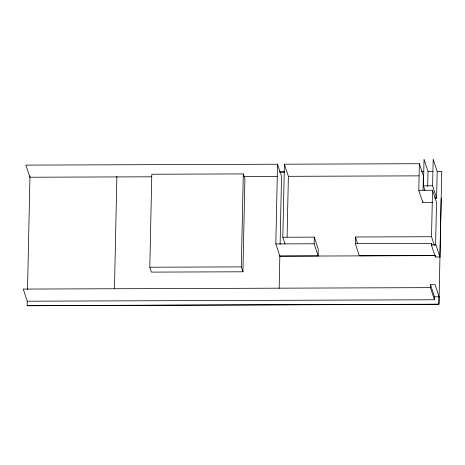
<?xml version="1.0" encoding="UTF-8"?>
<svg xmlns="http://www.w3.org/2000/svg" width="465" height="465" viewBox="0 0 465 465"><rect width="100%" height="100%" fill="white"/><g stroke="black" fill="none" stroke-linecap="round" stroke-linejoin="round"><path stroke-width="0.7" d="M27.237 301.204L27.144 305.633L438.908 304.18L439.065 296.815L435.077 284.685L430.503 284.702L430.439 287.643L434.426 299.768L27.237 301.204L23.25 289.079L430.439 287.643M27.522 289.788L29.963 175.834M114.466 288.753L116.872 176.252M149.811 267.212L151.799 174.236L243.305 173.916L244.916 178.81L242.928 271.793L151.421 272.112L149.811 267.212L241.318 266.893L242.928 271.793M241.318 266.893L243.305 173.916M423.051 190.127L423.353 175.846L419.366 163.721L284.4 164.197L282.836 237.249L314.288 237.138L318.275 249.263L318.13 255.907L279.82 256.041L275.832 243.916L277.535 164.221L25.901 165.11L29.888 177.235L151.718 176.805M279.169 288.393L279.872 255.512M280.104 244.625L281.523 176.345L277.535 164.221M287.085 237.08L288.387 176.322L284.4 164.197M318.13 255.907L314.142 243.782L314.288 237.138M434.653 255.494L359.305 255.762L355.318 243.637L355.463 236.993L431.532 236.726L434.409 245.485M432.991 202.374L422.784 202.409L418.802 190.284L419.366 163.721M422.784 202.409L422.813 201.147M425.022 190.557L423.47 185.843L424.039 159.274L428.027 171.405L427.701 186.541M435.199 197.939L436.606 197.933L432.619 185.808L433.188 159.245L437.176 171.37L441.75 171.353L439.919 256.965L435.345 256.982L431.357 244.857L431.386 243.369L355.318 243.637M431.532 236.726L432.526 190.237L418.802 190.284M434.426 299.768L434.49 296.827L430.503 284.702M435.345 256.982L435.374 255.494M435.595 245.218L436.513 202.362L432.526 190.237M436.606 197.933L437.176 171.37M441.221 198.044L438.948 304.302L27.185 305.755M279.849 171.928L284.208 171.911M421.488 171.428L423.667 171.416M428.027 171.405L432.95 171.387M279.482 172.05L284.557 172.033M421.54 171.55L423.714 171.539M243.817 176.479L277.175 176.363M288.387 176.322L419 175.863M423.47 185.843L432.619 185.808M434.723 198.067L436.885 198.055M275.832 243.916L314.142 243.782M431.357 244.857L435.932 244.84L439.919 256.965M279.86 256.163L435.641 255.616M434.49 296.827L439.065 296.815M431.386 243.369L432.055 245.386M355.463 236.993L357.678 243.73M282.836 237.249L285.051 243.986"/></g></svg>
